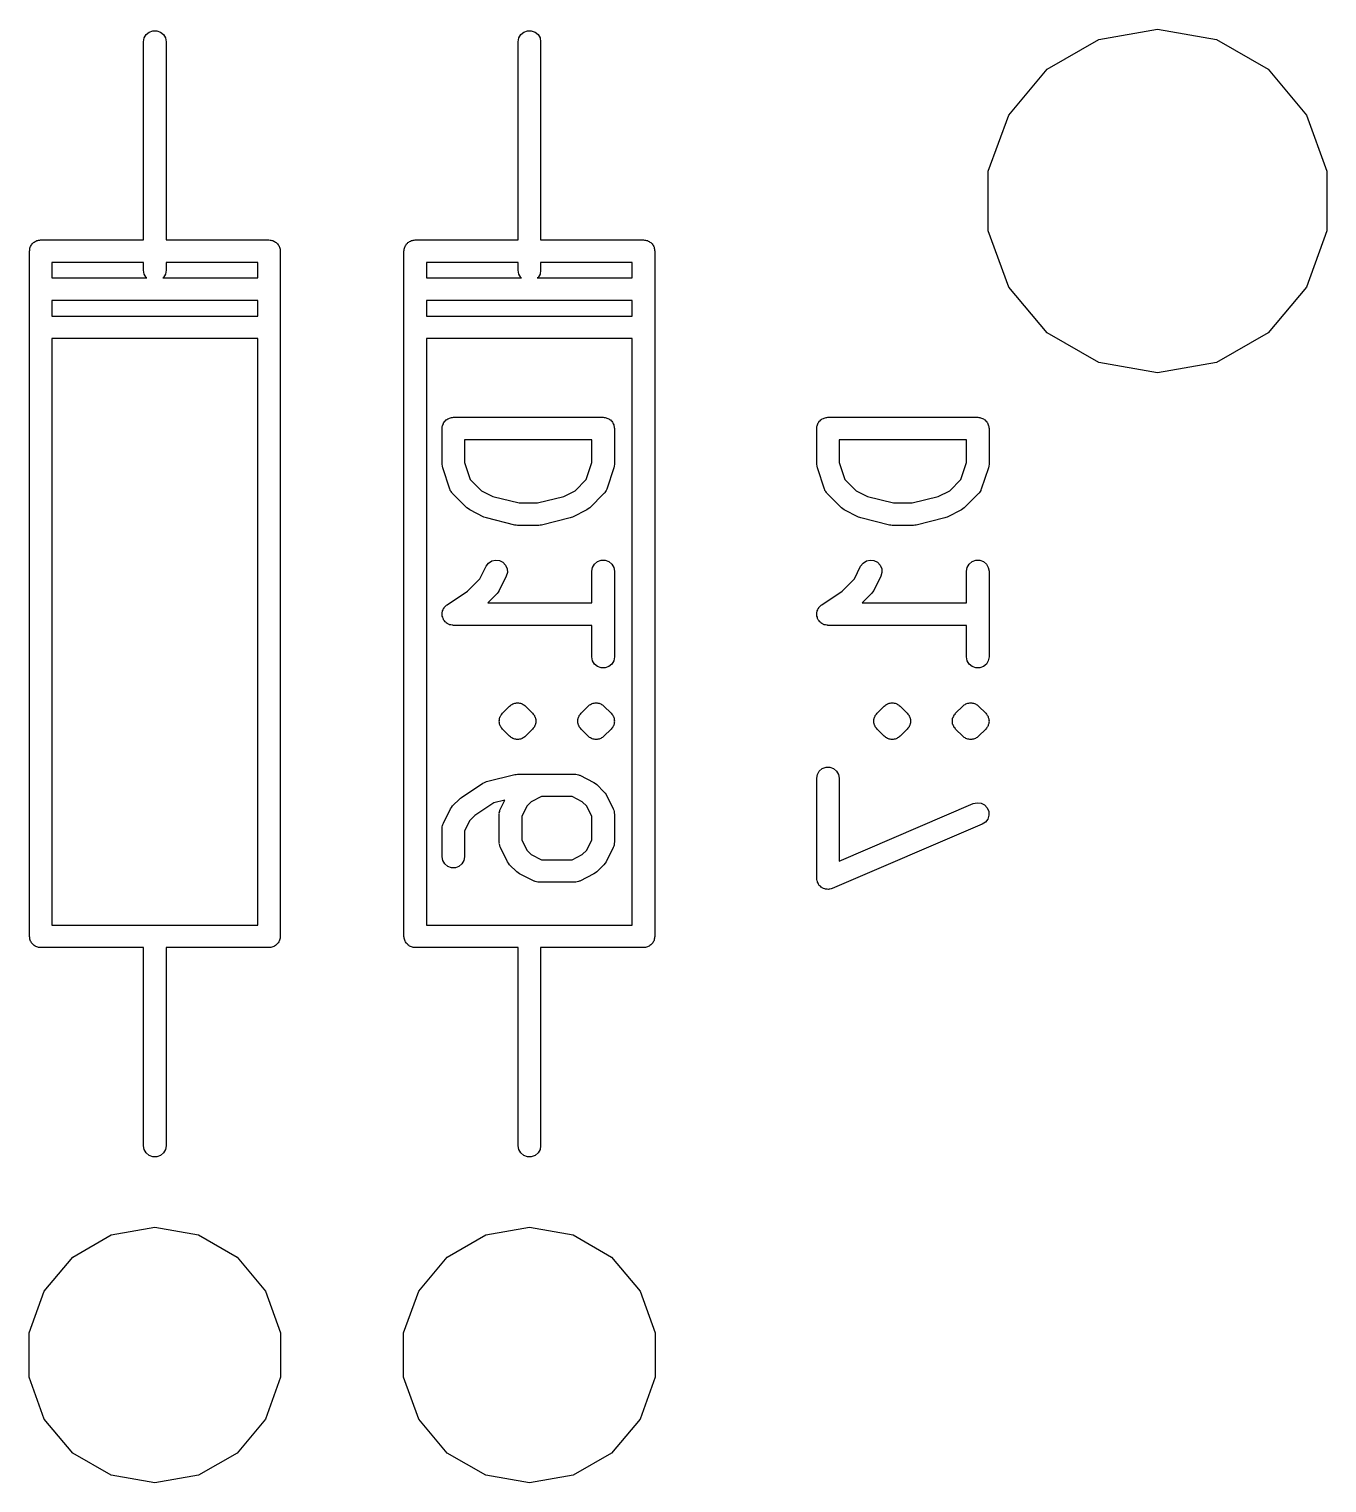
# Model space of a CAD drawing. Extents: x 17 to 273, y -105 to -8.
# Drawn here: x 143.66 to 152.32, y -85.01 to -75.31 of the extents above; entities that cross this region are included whole.
import ezdxf

# ---------------------------------------------------------------- set-up
doc = ezdxf.new("R2010")
doc.units = 0
doc.header["$MEASUREMENT"] = 0
doc.layers.add('BLACK', color=7, linetype='CONTINUOUS')

msp = doc.modelspace()

# ---------------------------------------------------------------- linework, layer by layer
at = {"layer": 'Black'}
for p, q in [((144.422, -75.3975), (144.427, -75.3719)), ((144.427, -75.3719), (144.44, -75.3493)), ((144.44, -75.3493), (144.46, -75.3326)), ((144.46, -75.3326), (144.484, -75.3237)), ((144.484, -75.3237), (144.51, -75.3237)), ((144.51, -75.3237), (144.535, -75.3326)), ((144.535, -75.3326), (144.555, -75.3493)), ((144.555, -75.3493), (144.568, -75.3719)), ((144.568, -75.3719), (144.572, -75.3975)), ((146.922, -75.3975), (146.927, -75.3719)), ((146.927, -75.3719), (146.94, -75.3493)), ((146.94, -75.3493), (146.96, -75.3326)), ((146.96, -75.3326), (146.984, -75.3237)), ((146.984, -75.3237), (147.01, -75.3237)), ((147.01, -75.3237), (147.035, -75.3326)), ((147.035, -75.3326), (147.055, -75.3493)), ((147.055, -75.3493), (147.068, -75.3719)), ((147.068, -75.3719), (147.072, -75.3975)), ((150.798, -75.3818), (151.19, -75.3126)), ((151.19, -75.3126), (151.582, -75.3818)), ((144.422, -76.7195), (144.422, -75.3975)), ((144.572, -75.3975), (144.572, -76.7195)), ((146.922, -76.7195), (146.922, -75.3975)), ((147.072, -75.3975), (147.072, -76.7195)), ((150.452, -75.5811), (150.798, -75.3818)), ((151.582, -75.3818), (151.928, -75.5811)), ((150.196, -75.8863), (150.452, -75.5811)), ((151.928, -75.5811), (152.184, -75.8863)), ((150.06, -76.2608), (150.196, -75.8863)), ((152.184, -75.8863), (152.32, -76.2608)), ((150.06, -76.6592), (150.06, -76.2608)), ((152.32, -76.2608), (152.32, -76.6592)), ((143.693, -76.7338), (143.698, -76.7296)), ((143.698, -76.7296), (143.704, -76.7273)), ((143.704, -76.7273), (143.71, -76.724)), ((143.71, -76.724), (143.716, -76.7229)), ((143.716, -76.7229), (143.722, -76.7207)), ((143.722, -76.7207), (143.729, -76.7207)), ((143.729, -76.7207), (143.735, -76.7195)), ((143.735, -76.7195), (144.422, -76.7195)), ((144.572, -76.7195), (145.259, -76.7195)), ((145.259, -76.7195), (145.266, -76.7207)), ((145.266, -76.7207), (145.272, -76.7207)), ((145.272, -76.7207), (145.279, -76.7229)), ((145.279, -76.7229), (145.285, -76.724)), ((145.285, -76.724), (145.291, -76.7273)), ((145.291, -76.7273), (145.297, -76.7296)), ((145.297, -76.7296), (145.302, -76.7338)), ((146.193, -76.7338), (146.198, -76.7296)), ((146.198, -76.7296), (146.204, -76.7273)), ((146.204, -76.7273), (146.21, -76.724)), ((146.21, -76.724), (146.216, -76.7229)), ((146.216, -76.7229), (146.222, -76.7207)), ((146.222, -76.7207), (146.229, -76.7207)), ((146.229, -76.7207), (146.235, -76.7195)), ((146.235, -76.7195), (146.922, -76.7195)), ((147.072, -76.7195), (147.759, -76.7195)), ((147.759, -76.7195), (147.766, -76.7207)), ((147.766, -76.7207), (147.772, -76.7207)), ((147.772, -76.7207), (147.779, -76.7229)), ((147.779, -76.7229), (147.785, -76.724)), ((147.785, -76.724), (147.791, -76.7273)), ((147.791, -76.7273), (147.797, -76.7296)), ((147.797, -76.7296), (147.802, -76.7338)), ((150.196, -77.0337), (150.06, -76.6592)), ((152.32, -76.6592), (152.184, -77.0337)), ((143.66, -76.7945), (143.662, -76.7881)), ((143.66, -81.3665), (143.66, -76.7945)), ((143.662, -76.7815), (143.664, -76.7753)), ((143.662, -76.7881), (143.662, -76.7815)), ((143.664, -76.7753), (143.665, -76.7689)), ((143.665, -76.7689), (143.668, -76.7632)), ((143.668, -76.7632), (143.671, -76.757)), ((143.671, -76.757), (143.675, -76.752)), ((143.675, -76.752), (143.678, -76.7463)), ((143.678, -76.7463), (143.683, -76.7421)), ((143.683, -76.7421), (143.687, -76.7371)), ((143.687, -76.7371), (143.693, -76.7338)), ((145.302, -76.7338), (145.308, -76.7371)), ((145.308, -76.7371), (145.312, -76.7421)), ((145.312, -76.7421), (145.317, -76.7463)), ((145.317, -76.7463), (145.32, -76.752)), ((145.32, -76.752), (145.324, -76.757)), ((145.324, -76.757), (145.327, -76.7632)), ((145.327, -76.7632), (145.33, -76.7689)), ((145.33, -76.7689), (145.331, -76.7753)), ((145.331, -76.7753), (145.333, -76.7815)), ((145.333, -76.7815), (145.333, -76.7881)), ((145.333, -76.7881), (145.334, -76.7945)), ((145.334, -76.7945), (145.334, -81.3665)), ((146.16, -76.7945), (146.162, -76.7881)), ((146.16, -81.3665), (146.16, -76.7945)), ((146.162, -76.7815), (146.164, -76.7753)), ((146.162, -76.7881), (146.162, -76.7815)), ((146.164, -76.7753), (146.165, -76.7689)), ((146.165, -76.7689), (146.168, -76.7632)), ((146.168, -76.7632), (146.171, -76.757)), ((146.171, -76.757), (146.175, -76.752)), ((146.175, -76.752), (146.178, -76.7463)), ((146.178, -76.7463), (146.183, -76.7421)), ((146.183, -76.7421), (146.187, -76.7371)), ((146.187, -76.7371), (146.193, -76.7338)), ((147.802, -76.7338), (147.808, -76.7371)), ((147.808, -76.7371), (147.812, -76.7421)), ((147.812, -76.7421), (147.817, -76.7463)), ((147.817, -76.7463), (147.82, -76.752)), ((147.82, -76.752), (147.824, -76.757)), ((147.824, -76.757), (147.827, -76.7632)), ((147.827, -76.7632), (147.83, -76.7689)), ((147.83, -76.7689), (147.831, -76.7753)), ((147.831, -76.7753), (147.833, -76.7815)), ((147.833, -76.7815), (147.833, -76.7881)), ((147.833, -76.7881), (147.834, -76.7945)), ((147.834, -76.7945), (147.834, -81.3665)), ((143.81, -76.8695), (143.81, -76.9735)), ((144.422, -76.8695), (143.81, -76.8695)), ((144.422, -76.9215), (144.422, -76.8695)), ((144.427, -76.9472), (144.422, -76.9215)), ((144.572, -76.9215), (144.568, -76.9472)), ((144.572, -76.8695), (144.572, -76.9215)), ((145.184, -76.8695), (144.572, -76.8695)), ((145.184, -76.9735), (145.184, -76.8695)), ((146.31, -76.8695), (146.31, -76.9735)), ((146.922, -76.8695), (146.31, -76.8695)), ((146.922, -76.9215), (146.922, -76.8695)), ((146.927, -76.9472), (146.922, -76.9215)), ((147.072, -76.9215), (147.068, -76.9472)), ((147.072, -76.8695), (147.072, -76.9215)), ((147.684, -76.8695), (147.072, -76.8695)), ((147.684, -76.9735), (147.684, -76.8695)), ((143.81, -76.9735), (144.445, -76.9735)), ((144.44, -76.9697), (144.427, -76.9472)), ((144.445, -76.9735), (144.44, -76.9697)), ((144.555, -76.9697), (144.55, -76.9735)), ((144.55, -76.9735), (145.184, -76.9735)), ((144.568, -76.9472), (144.555, -76.9697)), ((146.31, -76.9735), (146.945, -76.9735)), ((146.94, -76.9697), (146.927, -76.9472)), ((146.945, -76.9735), (146.94, -76.9697)), ((147.055, -76.9697), (147.05, -76.9735)), ((147.05, -76.9735), (147.684, -76.9735)), ((147.068, -76.9472), (147.055, -76.9697)), ((150.452, -77.3389), (150.196, -77.0337)), ((152.184, -77.0337), (151.928, -77.3389)), ((143.81, -77.1235), (143.81, -77.2275)), ((145.184, -77.1235), (143.81, -77.1235)), ((145.184, -77.2275), (145.184, -77.1235)), ((146.31, -77.1235), (146.31, -77.2275)), ((147.684, -77.1235), (146.31, -77.1235)), ((147.684, -77.2275), (147.684, -77.1235)), ((143.81, -77.2275), (145.184, -77.2275)), ((146.31, -77.2275), (147.684, -77.2275)), ((143.81, -77.3775), (143.81, -81.2915)), ((145.184, -77.3775), (143.81, -77.3775)), ((145.184, -81.2915), (145.184, -77.3775)), ((146.31, -77.3775), (146.31, -81.2915)), ((147.684, -77.3775), (146.31, -77.3775)), ((147.684, -81.2915), (147.684, -77.3775)), ((150.798, -77.5382), (150.452, -77.3389)), ((151.928, -77.3389), (151.582, -77.5382)), ((151.19, -77.6074), (150.798, -77.5382)), ((151.582, -77.5382), (151.19, -77.6074)), ((146.415, -77.9781), (146.416, -77.9717)), ((146.415, -78.2162), (146.415, -77.9781)), ((146.416, -77.9651), (146.418, -77.9589)), ((146.416, -77.9717), (146.416, -77.9651)), ((146.418, -77.9589), (146.419, -77.9525)), ((146.419, -77.9525), (146.423, -77.9468)), ((146.423, -77.9468), (146.425, -77.9406)), ((146.425, -77.9406), (146.429, -77.9356)), ((146.429, -77.9356), (146.432, -77.9299)), ((146.432, -77.9299), (146.437, -77.9257)), ((146.437, -77.9257), (146.442, -77.9207)), ((146.442, -77.9207), (146.447, -77.9174)), ((146.447, -77.9174), (146.452, -77.9132)), ((146.452, -77.9132), (146.459, -77.9109)), ((146.459, -77.9109), (146.464, -77.9077)), ((146.464, -77.9077), (146.471, -77.9065)), ((146.471, -77.9065), (146.477, -77.9043)), ((146.477, -77.9043), (146.483, -77.9043)), ((146.483, -77.9043), (146.49, -77.9031)), ((146.49, -77.9031), (147.49, -77.9031)), ((147.49, -77.9031), (147.496, -77.9043)), ((147.496, -77.9043), (147.503, -77.9043)), ((147.503, -77.9043), (147.509, -77.9065)), ((147.509, -77.9065), (147.515, -77.9077)), ((147.515, -77.9077), (147.521, -77.9109)), ((147.521, -77.9109), (147.527, -77.9132)), ((147.527, -77.9132), (147.532, -77.9174)), ((147.532, -77.9174), (147.538, -77.9207)), ((147.538, -77.9207), (147.542, -77.9257)), ((147.542, -77.9257), (147.547, -77.9299)), ((147.547, -77.9299), (147.551, -77.9356)), ((147.551, -77.9356), (147.555, -77.9406)), ((147.555, -77.9406), (147.557, -77.9468)), ((147.557, -77.9468), (147.56, -77.9525)), ((147.56, -77.9525), (147.561, -77.9589)), ((147.561, -77.9589), (147.564, -77.9651)), ((147.564, -77.9651), (147.564, -77.9717)), ((147.564, -77.9717), (147.565, -77.9781)), ((147.565, -77.9781), (147.565, -78.2162)), ((148.915, -77.9781), (148.916, -77.9717)), ((148.915, -78.2162), (148.915, -77.9781)), ((148.916, -77.9651), (148.918, -77.9589)), ((148.916, -77.9717), (148.916, -77.9651)), ((148.918, -77.9589), (148.919, -77.9525)), ((148.919, -77.9525), (148.923, -77.9468)), ((148.923, -77.9468), (148.925, -77.9406)), ((148.925, -77.9406), (148.929, -77.9356)), ((148.929, -77.9356), (148.932, -77.9299)), ((148.932, -77.9299), (148.937, -77.9257)), ((148.937, -77.9257), (148.942, -77.9207)), ((148.942, -77.9207), (148.947, -77.9174)), ((148.947, -77.9174), (148.952, -77.9132)), ((148.952, -77.9132), (148.959, -77.9109)), ((148.959, -77.9109), (148.964, -77.9077)), ((148.964, -77.9077), (148.971, -77.9065)), ((148.971, -77.9065), (148.977, -77.9043)), ((148.977, -77.9043), (148.983, -77.9043)), ((148.983, -77.9043), (148.99, -77.9031)), ((148.99, -77.9031), (149.99, -77.9031)), ((149.99, -77.9031), (149.996, -77.9043)), ((149.996, -77.9043), (150.003, -77.9043)), ((150.003, -77.9043), (150.009, -77.9065)), ((150.009, -77.9065), (150.015, -77.9077)), ((150.015, -77.9077), (150.021, -77.9109)), ((150.021, -77.9109), (150.027, -77.9132)), ((150.027, -77.9132), (150.032, -77.9174)), ((150.032, -77.9174), (150.038, -77.9207)), ((150.038, -77.9207), (150.042, -77.9257)), ((150.042, -77.9257), (150.047, -77.9299)), ((150.047, -77.9299), (150.051, -77.9356)), ((150.051, -77.9356), (150.055, -77.9406)), ((150.055, -77.9406), (150.057, -77.9468)), ((150.057, -77.9468), (150.06, -77.9525)), ((150.06, -77.9525), (150.061, -77.9589)), ((150.061, -77.9589), (150.064, -77.9651)), ((150.064, -77.9651), (150.064, -77.9717)), ((150.064, -77.9717), (150.065, -77.9781)), ((150.065, -77.9781), (150.065, -78.2162)), ((146.565, -78.0531), (146.565, -78.2041)), ((147.415, -78.0531), (146.565, -78.0531)), ((147.415, -78.2041), (147.415, -78.0531)), ((149.065, -78.0531), (149.065, -78.2041)), ((149.915, -78.0531), (149.065, -78.0531)), ((149.915, -78.2041), (149.915, -78.0531)), ((146.417, -78.2281), (146.415, -78.2162)), ((146.419, -78.24), (146.417, -78.2281)), ((146.466, -78.3828), (146.419, -78.24)), ((146.565, -78.2041), (146.603, -78.3186)), ((147.377, -78.3186), (147.415, -78.2041)), ((147.561, -78.24), (147.513, -78.3828)), ((147.563, -78.2281), (147.561, -78.24)), ((147.565, -78.2162), (147.563, -78.2281)), ((148.917, -78.2281), (148.915, -78.2162)), ((148.919, -78.24), (148.917, -78.2281)), ((148.966, -78.3828), (148.919, -78.24)), ((149.065, -78.2041), (149.103, -78.3186)), ((149.877, -78.3186), (149.915, -78.2041)), ((150.061, -78.24), (150.013, -78.3828)), ((150.063, -78.2281), (150.061, -78.24)), ((150.065, -78.2162), (150.063, -78.2281)), ((146.603, -78.3186), (146.677, -78.3927)), ((147.303, -78.3927), (147.377, -78.3186)), ((149.103, -78.3186), (149.177, -78.3927)), ((149.803, -78.3927), (149.877, -78.3186)), ((146.468, -78.3866), (146.466, -78.3828)), ((146.469, -78.3908), (146.468, -78.3866)), ((146.475, -78.398), (146.469, -78.3908)), ((146.479, -78.4057), (146.475, -78.398)), ((146.482, -78.4086), (146.479, -78.4057)), ((146.484, -78.4121), (146.482, -78.4086)), ((146.58, -78.5074), (146.484, -78.4121)), ((146.677, -78.3927), (146.754, -78.4312)), ((146.754, -78.4312), (146.928, -78.4746)), ((146.928, -78.4746), (147.052, -78.4746)), ((147.052, -78.4746), (147.226, -78.4312)), ((147.226, -78.4312), (147.303, -78.3927)), ((147.495, -78.4121), (147.4, -78.5074)), ((147.498, -78.4086), (147.495, -78.4121)), ((147.501, -78.4057), (147.498, -78.4086)), ((147.505, -78.398), (147.501, -78.4057)), ((147.51, -78.3908), (147.505, -78.398)), ((147.511, -78.3866), (147.51, -78.3908)), ((147.513, -78.3828), (147.511, -78.3866)), ((148.968, -78.3866), (148.966, -78.3828)), ((148.969, -78.3908), (148.968, -78.3866)), ((148.975, -78.398), (148.969, -78.3908)), ((148.979, -78.4057), (148.975, -78.398)), ((148.982, -78.4086), (148.979, -78.4057)), ((148.984, -78.4121), (148.982, -78.4086)), ((149.08, -78.5074), (148.984, -78.4121)), ((149.177, -78.3927), (149.254, -78.4312)), ((149.254, -78.4312), (149.428, -78.4746)), ((149.428, -78.4746), (149.552, -78.4746)), ((149.552, -78.4746), (149.726, -78.4312)), ((149.726, -78.4312), (149.803, -78.3927)), ((149.995, -78.4121), (149.9, -78.5074)), ((149.998, -78.4086), (149.995, -78.4121)), ((150.001, -78.4057), (149.998, -78.4086)), ((150.005, -78.398), (150.001, -78.4057)), ((150.01, -78.3908), (150.005, -78.398)), ((150.011, -78.3866), (150.01, -78.3908)), ((150.013, -78.3828), (150.011, -78.3866)), ((146.59, -78.5143), (146.58, -78.5074)), ((146.599, -78.5214), (146.59, -78.5143)), ((146.694, -78.569), (146.599, -78.5214)), ((146.702, -78.5714), (146.694, -78.569)), ((146.71, -78.5747), (146.702, -78.5714)), ((146.9, -78.6223), (146.71, -78.5747)), ((147.27, -78.5747), (147.079, -78.6223)), ((147.277, -78.5714), (147.27, -78.5747)), ((147.285, -78.569), (147.277, -78.5714)), ((147.381, -78.5214), (147.285, -78.569)), ((147.39, -78.5142), (147.381, -78.5214)), ((147.4, -78.5074), (147.39, -78.5142)), ((149.09, -78.5143), (149.08, -78.5074)), ((149.099, -78.5214), (149.09, -78.5143)), ((149.194, -78.569), (149.099, -78.5214)), ((149.202, -78.5714), (149.194, -78.569)), ((149.21, -78.5747), (149.202, -78.5714)), ((149.4, -78.6223), (149.21, -78.5747)), ((149.77, -78.5747), (149.579, -78.6223)), ((149.777, -78.5714), (149.77, -78.5747)), ((149.785, -78.569), (149.777, -78.5714)), ((149.881, -78.5214), (149.785, -78.569)), ((149.89, -78.5142), (149.881, -78.5214)), ((149.9, -78.5074), (149.89, -78.5142)), ((146.909, -78.623), (146.9, -78.6223)), ((146.918, -78.6246), (146.909, -78.623)), ((147.061, -78.6246), (146.918, -78.6246)), ((147.07, -78.623), (147.061, -78.6246)), ((147.079, -78.6223), (147.07, -78.623)), ((149.409, -78.623), (149.4, -78.6223)), ((149.418, -78.6246), (149.409, -78.623)), ((149.561, -78.6246), (149.418, -78.6246)), ((149.57, -78.623), (149.561, -78.6246)), ((149.579, -78.6223), (149.57, -78.623)), ((146.724, -78.8761), (146.746, -78.8617)), ((146.746, -78.8617), (146.771, -78.8557)), ((146.771, -78.8557), (146.797, -78.8586)), ((146.797, -78.8586), (146.82, -78.8703)), ((147.432, -78.8823), (147.452, -78.8656)), ((147.452, -78.8656), (147.477, -78.8567)), ((147.477, -78.8567), (147.503, -78.8567)), ((147.503, -78.8567), (147.527, -78.8656)), ((147.527, -78.8656), (147.547, -78.8823)), ((149.224, -78.8761), (149.246, -78.8617)), ((149.246, -78.8617), (149.271, -78.8557)), ((149.271, -78.8557), (149.297, -78.8586)), ((149.297, -78.8586), (149.32, -78.8703)), ((149.932, -78.8823), (149.952, -78.8656)), ((149.952, -78.8656), (149.977, -78.8567)), ((149.977, -78.8567), (150.003, -78.8567)), ((150.003, -78.8567), (150.027, -78.8656)), ((150.027, -78.8656), (150.047, -78.8823)), ((146.666, -78.9813), (146.708, -78.897)), ((146.708, -78.897), (146.724, -78.8761)), ((146.843, -78.9641), (146.795, -79.0593)), ((146.82, -78.8703), (146.838, -78.8892)), ((146.838, -78.8892), (146.849, -78.9131)), ((146.85, -78.9391), (146.843, -78.9641)), ((146.849, -78.9131), (146.85, -78.9391)), ((147.415, -78.9305), (147.419, -78.9049)), ((147.415, -79.1412), (147.415, -78.9305)), ((147.419, -78.9049), (147.432, -78.8823)), ((147.547, -78.8823), (147.56, -78.9049)), ((147.56, -78.9049), (147.565, -78.9305)), ((147.565, -78.9305), (147.565, -79.5019)), ((149.166, -78.9813), (149.208, -78.897)), ((149.208, -78.897), (149.224, -78.8761)), ((149.343, -78.9641), (149.295, -79.0593)), ((149.32, -78.8703), (149.338, -78.8892)), ((149.338, -78.8892), (149.349, -78.9131)), ((149.35, -78.9391), (149.343, -78.9641)), ((149.349, -78.9131), (149.35, -78.9391)), ((149.915, -78.9305), (149.919, -78.9049)), ((149.915, -79.1412), (149.915, -78.9305)), ((149.919, -78.9049), (149.932, -78.8823)), ((150.047, -78.8823), (150.06, -78.9049)), ((150.06, -78.9049), (150.065, -78.9305)), ((150.065, -78.9305), (150.065, -79.5019)), ((146.585, -79.0627), (146.666, -78.9813)), ((146.795, -79.0593), (146.788, -79.0689)), ((149.085, -79.0627), (149.166, -78.9813)), ((149.295, -79.0593), (149.288, -79.0689)), ((146.442, -79.1588), (146.445, -79.1567)), ((146.445, -79.1567), (146.448, -79.1538)), ((146.448, -79.1538), (146.585, -79.0627)), ((146.781, -79.0788), (146.719, -79.1412)), ((146.719, -79.1412), (147.415, -79.1412)), ((146.788, -79.0689), (146.781, -79.0788)), ((148.942, -79.1588), (148.945, -79.1567)), ((148.945, -79.1567), (148.948, -79.1538)), ((148.948, -79.1538), (149.085, -79.0627)), ((149.281, -79.0788), (149.219, -79.1412)), ((149.219, -79.1412), (149.915, -79.1412)), ((149.288, -79.0689), (149.281, -79.0788)), ((146.415, -79.2211), (146.416, -79.2122)), ((146.416, -79.2251), (146.415, -79.2211)), ((146.416, -79.2032), (146.417, -79.1993)), ((146.416, -79.2122), (146.416, -79.2032)), ((146.416, -79.2293), (146.416, -79.2251)), ((146.419, -79.2377), (146.416, -79.2293)), ((146.417, -79.1993), (146.418, -79.1952)), ((146.418, -79.1952), (146.422, -79.1871)), ((146.421, -79.2464), (146.419, -79.2377)), ((146.423, -79.2498), (146.421, -79.2464)), ((146.422, -79.1871), (146.425, -79.1787)), ((146.425, -79.2537), (146.423, -79.2498)), ((146.425, -79.1787), (146.428, -79.1755)), ((146.431, -79.2606), (146.425, -79.2537)), ((146.428, -79.1755), (146.429, -79.1718)), ((146.429, -79.1718), (146.436, -79.1656)), ((146.436, -79.1656), (146.442, -79.1588)), ((148.915, -79.2211), (148.916, -79.2122)), ((148.916, -79.2251), (148.915, -79.2211)), ((148.916, -79.2032), (148.917, -79.1993)), ((148.916, -79.2122), (148.916, -79.2032)), ((148.916, -79.2293), (148.916, -79.2251)), ((148.919, -79.2377), (148.916, -79.2293)), ((148.917, -79.1993), (148.918, -79.1952)), ((148.918, -79.1952), (148.922, -79.1871)), ((148.921, -79.2464), (148.919, -79.2377)), ((148.923, -79.2498), (148.921, -79.2464)), ((148.922, -79.1871), (148.925, -79.1787)), ((148.925, -79.2537), (148.923, -79.2498)), ((148.925, -79.1787), (148.928, -79.1755)), ((148.931, -79.2606), (148.925, -79.2537)), ((148.928, -79.1755), (148.929, -79.1718)), ((148.929, -79.1718), (148.936, -79.1656)), ((148.936, -79.1656), (148.942, -79.1588)), ((146.436, -79.268), (146.431, -79.2606)), ((146.439, -79.2705), (146.436, -79.268)), ((146.442, -79.2737), (146.439, -79.2705)), ((146.449, -79.2782), (146.442, -79.2737)), ((146.457, -79.2835), (146.449, -79.2782)), ((146.461, -79.2846), (146.457, -79.2835)), ((146.464, -79.2867), (146.461, -79.2846)), ((146.473, -79.2883), (146.464, -79.2867)), ((146.482, -79.2908), (146.473, -79.2883)), ((146.486, -79.2905), (146.482, -79.2908)), ((146.49, -79.2912), (146.486, -79.2905)), ((147.415, -79.2912), (146.49, -79.2912)), ((147.415, -79.5019), (147.415, -79.2912)), ((148.936, -79.268), (148.931, -79.2606)), ((148.939, -79.2705), (148.936, -79.268)), ((148.942, -79.2737), (148.939, -79.2705)), ((148.949, -79.2782), (148.942, -79.2737)), ((148.957, -79.2835), (148.949, -79.2782)), ((148.961, -79.2846), (148.957, -79.2835)), ((148.964, -79.2867), (148.961, -79.2846)), ((148.973, -79.2883), (148.964, -79.2867)), ((148.982, -79.2908), (148.973, -79.2883)), ((148.986, -79.2905), (148.982, -79.2908)), ((148.99, -79.2912), (148.986, -79.2905)), ((149.915, -79.2912), (148.99, -79.2912)), ((149.915, -79.5019), (149.915, -79.2912)), ((147.419, -79.5276), (147.415, -79.5019)), ((147.432, -79.5502), (147.419, -79.5276)), ((147.56, -79.5276), (147.547, -79.5502)), ((147.565, -79.5019), (147.56, -79.5276)), ((149.919, -79.5276), (149.915, -79.5019)), ((149.932, -79.5502), (149.919, -79.5276)), ((150.06, -79.5276), (150.047, -79.5502)), ((150.065, -79.5019), (150.06, -79.5276)), ((147.452, -79.5669), (147.432, -79.5502)), ((147.477, -79.5758), (147.452, -79.5669)), ((147.503, -79.5758), (147.477, -79.5758)), ((147.527, -79.5669), (147.503, -79.5758)), ((147.547, -79.5502), (147.527, -79.5669)), ((149.952, -79.5669), (149.932, -79.5502)), ((149.977, -79.5758), (149.952, -79.5669)), ((150.003, -79.5758), (149.977, -79.5758)), ((150.027, -79.5669), (150.003, -79.5758)), ((150.047, -79.5502), (150.027, -79.5669)), ((146.818, -79.8775), (146.865, -79.8299)), ((146.865, -79.8299), (146.871, -79.8261)), ((146.871, -79.8261), (146.875, -79.8215)), ((146.875, -79.8215), (146.881, -79.8187)), ((146.881, -79.8187), (146.887, -79.8149)), ((146.887, -79.8149), (146.893, -79.8132)), ((146.893, -79.8132), (146.899, -79.8105)), ((146.899, -79.8105), (146.906, -79.8099)), ((146.906, -79.8099), (146.912, -79.8082)), ((146.912, -79.8082), (146.918, -79.8088)), ((146.918, -79.8088), (146.925, -79.8082)), ((146.925, -79.8082), (146.931, -79.8099)), ((146.931, -79.8099), (146.938, -79.8105)), ((146.938, -79.8105), (146.944, -79.8132)), ((146.944, -79.8132), (146.95, -79.8149)), ((146.95, -79.8149), (146.955, -79.8187)), ((146.955, -79.8187), (146.961, -79.8215)), ((146.961, -79.8215), (146.966, -79.8261)), ((146.966, -79.8261), (146.971, -79.8299)), ((146.971, -79.8299), (147.019, -79.8775)), ((147.342, -79.8775), (147.389, -79.8299)), ((147.389, -79.8299), (147.395, -79.8261)), ((147.395, -79.8261), (147.399, -79.8215)), ((147.399, -79.8215), (147.405, -79.8187)), ((147.405, -79.8187), (147.411, -79.8149)), ((147.411, -79.8149), (147.417, -79.8132)), ((147.417, -79.8132), (147.423, -79.8105)), ((147.423, -79.8105), (147.429, -79.8099)), ((147.429, -79.8099), (147.436, -79.8082)), ((147.436, -79.8082), (147.442, -79.8088)), ((147.442, -79.8088), (147.449, -79.8082)), ((147.449, -79.8082), (147.455, -79.8099)), ((147.455, -79.8099), (147.462, -79.8105)), ((147.462, -79.8105), (147.468, -79.8132)), ((147.468, -79.8132), (147.474, -79.8149)), ((147.474, -79.8149), (147.479, -79.8187)), ((147.479, -79.8187), (147.485, -79.8215)), ((147.485, -79.8215), (147.49, -79.8261)), ((147.49, -79.8261), (147.495, -79.8299)), ((147.495, -79.8299), (147.543, -79.8775)), ((149.318, -79.8775), (149.365, -79.8299)), ((149.365, -79.8299), (149.371, -79.8261)), ((149.371, -79.8261), (149.375, -79.8215)), ((149.375, -79.8215), (149.381, -79.8187)), ((149.381, -79.8187), (149.387, -79.8149)), ((149.387, -79.8149), (149.393, -79.8132)), ((149.393, -79.8132), (149.399, -79.8105)), ((149.399, -79.8105), (149.406, -79.8099)), ((149.406, -79.8099), (149.412, -79.8082)), ((149.412, -79.8082), (149.418, -79.8088)), ((149.418, -79.8088), (149.425, -79.8082)), ((149.425, -79.8082), (149.431, -79.8099)), ((149.431, -79.8099), (149.438, -79.8105)), ((149.438, -79.8105), (149.444, -79.8132)), ((149.444, -79.8132), (149.45, -79.8149)), ((149.45, -79.8149), (149.455, -79.8187)), ((149.455, -79.8187), (149.461, -79.8215)), ((149.461, -79.8215), (149.466, -79.8261)), ((149.466, -79.8261), (149.471, -79.8299)), ((149.471, -79.8299), (149.519, -79.8775)), ((149.842, -79.8775), (149.889, -79.8299)), ((149.889, -79.8299), (149.895, -79.8261)), ((149.895, -79.8261), (149.899, -79.8215)), ((149.899, -79.8215), (149.905, -79.8187)), ((149.905, -79.8187), (149.911, -79.8149)), ((149.911, -79.8149), (149.917, -79.8132)), ((149.917, -79.8132), (149.923, -79.8105)), ((149.923, -79.8105), (149.929, -79.8099)), ((149.929, -79.8099), (149.936, -79.8082)), ((149.936, -79.8082), (149.942, -79.8088)), ((149.942, -79.8088), (149.949, -79.8082)), ((149.949, -79.8082), (149.955, -79.8099)), ((149.955, -79.8099), (149.962, -79.8105)), ((149.962, -79.8105), (149.968, -79.8132)), ((149.968, -79.8132), (149.974, -79.8149)), ((149.974, -79.8149), (149.979, -79.8187)), ((149.979, -79.8187), (149.985, -79.8215)), ((149.985, -79.8215), (149.99, -79.8261)), ((149.99, -79.8261), (149.995, -79.8299)), ((149.995, -79.8299), (150.043, -79.8775)), ((146.796, -79.924), (146.797, -79.9208)), ((146.797, -79.9305), (146.796, -79.924)), ((146.796, -79.9371), (146.797, -79.9305)), ((146.797, -79.9175), (146.798, -79.9144)), ((146.797, -79.9208), (146.797, -79.9175)), ((146.798, -79.9111), (146.801, -79.9052)), ((146.798, -79.9144), (146.798, -79.9111)), ((146.801, -79.9052), (146.803, -79.8988)), ((146.803, -79.8988), (146.805, -79.8961)), ((146.805, -79.8961), (146.806, -79.893)), ((146.806, -79.893), (146.808, -79.8905)), ((146.808, -79.8905), (146.809, -79.8875)), ((146.809, -79.8875), (146.814, -79.8829)), ((146.814, -79.8829), (146.818, -79.8775)), ((147.019, -79.8775), (147.023, -79.8829)), ((147.023, -79.8829), (147.027, -79.8875)), ((147.027, -79.8875), (147.029, -79.8905)), ((147.029, -79.8905), (147.031, -79.893)), ((147.031, -79.893), (147.032, -79.8961)), ((147.032, -79.8961), (147.034, -79.8988)), ((147.034, -79.8988), (147.036, -79.9052)), ((147.036, -79.9052), (147.038, -79.9111)), ((147.038, -79.9111), (147.039, -79.9144)), ((147.039, -79.9144), (147.04, -79.9175)), ((147.04, -79.9175), (147.04, -79.9208)), ((147.04, -79.9208), (147.041, -79.924)), ((147.041, -79.924), (147.04, -79.9305)), ((147.04, -79.9305), (147.041, -79.9371)), ((147.32, -79.924), (147.321, -79.9208)), ((147.32, -79.9305), (147.32, -79.924)), ((147.32, -79.9371), (147.32, -79.9305)), ((147.321, -79.9175), (147.322, -79.9144)), ((147.321, -79.9208), (147.321, -79.9175)), ((147.322, -79.9111), (147.325, -79.9052)), ((147.322, -79.9144), (147.322, -79.9111)), ((147.325, -79.9052), (147.327, -79.8988)), ((147.327, -79.8988), (147.329, -79.8961)), ((147.329, -79.8961), (147.33, -79.893)), ((147.33, -79.893), (147.332, -79.8905)), ((147.332, -79.8905), (147.333, -79.8875)), ((147.333, -79.8875), (147.338, -79.8829)), ((147.338, -79.8829), (147.342, -79.8775)), ((147.543, -79.8775), (147.547, -79.8829)), ((147.547, -79.8829), (147.551, -79.8875)), ((147.551, -79.8875), (147.553, -79.8905)), ((147.553, -79.8905), (147.555, -79.893)), ((147.555, -79.893), (147.556, -79.8961)), ((147.556, -79.8961), (147.558, -79.8988)), ((147.558, -79.8988), (147.56, -79.9052)), ((147.56, -79.9052), (147.562, -79.9111)), ((147.562, -79.9111), (147.563, -79.9144)), ((147.563, -79.9144), (147.564, -79.9175)), ((147.564, -79.9175), (147.564, -79.9208)), ((147.564, -79.9208), (147.565, -79.924)), ((147.565, -79.924), (147.564, -79.9305)), ((147.564, -79.9305), (147.565, -79.9371)), ((149.296, -79.924), (149.297, -79.9208)), ((149.297, -79.9305), (149.296, -79.924)), ((149.296, -79.9371), (149.297, -79.9305)), ((149.297, -79.9175), (149.298, -79.9144)), ((149.297, -79.9208), (149.297, -79.9175)), ((149.298, -79.9111), (149.301, -79.9052)), ((149.298, -79.9144), (149.298, -79.9111)), ((149.301, -79.9052), (149.303, -79.8988)), ((149.303, -79.8988), (149.305, -79.8961)), ((149.305, -79.8961), (149.306, -79.893)), ((149.306, -79.893), (149.308, -79.8905)), ((149.308, -79.8905), (149.309, -79.8875)), ((149.309, -79.8875), (149.314, -79.8829)), ((149.314, -79.8829), (149.318, -79.8775)), ((149.519, -79.8775), (149.523, -79.8829)), ((149.523, -79.8829), (149.527, -79.8875)), ((149.527, -79.8875), (149.529, -79.8905)), ((149.529, -79.8905), (149.531, -79.893)), ((149.531, -79.893), (149.532, -79.8961)), ((149.532, -79.8961), (149.534, -79.8988)), ((149.534, -79.8988), (149.536, -79.9052)), ((149.536, -79.9052), (149.538, -79.9111)), ((149.538, -79.9111), (149.539, -79.9144)), ((149.539, -79.9144), (149.54, -79.9175)), ((149.54, -79.9175), (149.54, -79.9208)), ((149.54, -79.9208), (149.541, -79.924)), ((149.541, -79.924), (149.54, -79.9305)), ((149.54, -79.9305), (149.541, -79.9371)), ((149.82, -79.924), (149.821, -79.9208)), ((149.82, -79.9305), (149.82, -79.924)), ((149.82, -79.9371), (149.82, -79.9305)), ((149.821, -79.9175), (149.822, -79.9144)), ((149.821, -79.9208), (149.821, -79.9175)), ((149.822, -79.9111), (149.825, -79.9052)), ((149.822, -79.9144), (149.822, -79.9111)), ((149.825, -79.9052), (149.827, -79.8988)), ((149.827, -79.8988), (149.829, -79.8961)), ((149.829, -79.8961), (149.83, -79.893)), ((149.83, -79.893), (149.832, -79.8905)), ((149.832, -79.8905), (149.833, -79.8875)), ((149.833, -79.8875), (149.838, -79.8829)), ((149.838, -79.8829), (149.842, -79.8775)), ((150.043, -79.8775), (150.047, -79.8829)), ((150.047, -79.8829), (150.051, -79.8875)), ((150.051, -79.8875), (150.053, -79.8905)), ((150.053, -79.8905), (150.055, -79.893)), ((150.055, -79.893), (150.056, -79.8961)), ((150.056, -79.8961), (150.058, -79.8988)), ((150.058, -79.8988), (150.06, -79.9052)), ((150.06, -79.9052), (150.062, -79.9111)), ((150.062, -79.9111), (150.063, -79.9144)), ((150.063, -79.9144), (150.064, -79.9175)), ((150.064, -79.9175), (150.064, -79.9208)), ((150.064, -79.9208), (150.065, -79.924)), ((150.065, -79.924), (150.064, -79.9305)), ((150.064, -79.9305), (150.065, -79.9371)), ((146.797, -79.9402), (146.796, -79.9371)), ((146.797, -79.9435), (146.797, -79.9402)), ((146.798, -79.9466), (146.797, -79.9435)), ((146.798, -79.9499), (146.798, -79.9466)), ((146.801, -79.9559), (146.798, -79.9499)), ((146.803, -79.9622), (146.801, -79.9559)), ((146.805, -79.9649), (146.803, -79.9622)), ((146.806, -79.968), (146.805, -79.9649)), ((146.808, -79.9705), (146.806, -79.968)), ((146.809, -79.9735), (146.808, -79.9705)), ((146.814, -79.9782), (146.809, -79.9735)), ((146.818, -79.9836), (146.814, -79.9782)), ((146.865, -80.0312), (146.818, -79.9836)), ((146.871, -80.0349), (146.865, -80.0312)), ((146.971, -80.0312), (146.966, -80.0349)), ((147.019, -79.9836), (146.971, -80.0312)), ((147.023, -79.9782), (147.019, -79.9836)), ((147.027, -79.9735), (147.023, -79.9782)), ((147.029, -79.9705), (147.027, -79.9735)), ((147.031, -79.968), (147.029, -79.9705)), ((147.032, -79.9649), (147.031, -79.968)), ((147.034, -79.9622), (147.032, -79.9649)), ((147.036, -79.9559), (147.034, -79.9622)), ((147.038, -79.9499), (147.036, -79.9559)), ((147.039, -79.9466), (147.038, -79.9499)), ((147.04, -79.9435), (147.039, -79.9466)), ((147.041, -79.9371), (147.04, -79.9402)), ((147.04, -79.9402), (147.04, -79.9435)), ((147.321, -79.9402), (147.32, -79.9371)), ((147.321, -79.9435), (147.321, -79.9402)), ((147.322, -79.9466), (147.321, -79.9435)), ((147.322, -79.9499), (147.322, -79.9466)), ((147.325, -79.9559), (147.322, -79.9499)), ((147.327, -79.9622), (147.325, -79.9559)), ((147.329, -79.9649), (147.327, -79.9622)), ((147.33, -79.968), (147.329, -79.9649)), ((147.332, -79.9705), (147.33, -79.968)), ((147.333, -79.9735), (147.332, -79.9705)), ((147.338, -79.9782), (147.333, -79.9735)), ((147.342, -79.9836), (147.338, -79.9782)), ((147.389, -80.0312), (147.342, -79.9836)), ((147.395, -80.0349), (147.389, -80.0312)), ((147.495, -80.0312), (147.49, -80.0349)), ((147.543, -79.9836), (147.495, -80.0312)), ((147.547, -79.9782), (147.543, -79.9836)), ((147.551, -79.9735), (147.547, -79.9782)), ((147.553, -79.9705), (147.551, -79.9735)), ((147.555, -79.968), (147.553, -79.9705)), ((147.556, -79.9649), (147.555, -79.968)), ((147.558, -79.9622), (147.556, -79.9649)), ((147.56, -79.9559), (147.558, -79.9622)), ((147.562, -79.9499), (147.56, -79.9559)), ((147.563, -79.9466), (147.562, -79.9499)), ((147.564, -79.9435), (147.563, -79.9466)), ((147.565, -79.9371), (147.564, -79.9402)), ((147.564, -79.9402), (147.564, -79.9435)), ((149.297, -79.9402), (149.296, -79.9371)), ((149.297, -79.9435), (149.297, -79.9402)), ((149.298, -79.9466), (149.297, -79.9435)), ((149.298, -79.9499), (149.298, -79.9466)), ((149.301, -79.9559), (149.298, -79.9499)), ((149.303, -79.9622), (149.301, -79.9559)), ((149.305, -79.9649), (149.303, -79.9622)), ((149.306, -79.968), (149.305, -79.9649)), ((149.308, -79.9705), (149.306, -79.968)), ((149.309, -79.9735), (149.308, -79.9705)), ((149.314, -79.9782), (149.309, -79.9735)), ((149.318, -79.9836), (149.314, -79.9782)), ((149.365, -80.0312), (149.318, -79.9836)), ((149.371, -80.0349), (149.365, -80.0312)), ((149.471, -80.0312), (149.466, -80.0349)), ((149.519, -79.9836), (149.471, -80.0312)), ((149.523, -79.9782), (149.519, -79.9836)), ((149.527, -79.9735), (149.523, -79.9782)), ((149.529, -79.9705), (149.527, -79.9735)), ((149.531, -79.968), (149.529, -79.9705)), ((149.532, -79.9649), (149.531, -79.968)), ((149.534, -79.9622), (149.532, -79.9649)), ((149.536, -79.9559), (149.534, -79.9622)), ((149.538, -79.9499), (149.536, -79.9559)), ((149.539, -79.9466), (149.538, -79.9499)), ((149.54, -79.9435), (149.539, -79.9466)), ((149.541, -79.9371), (149.54, -79.9402)), ((149.54, -79.9402), (149.54, -79.9435)), ((149.821, -79.9402), (149.82, -79.9371)), ((149.821, -79.9435), (149.821, -79.9402)), ((149.822, -79.9466), (149.821, -79.9435)), ((149.822, -79.9499), (149.822, -79.9466)), ((149.825, -79.9559), (149.822, -79.9499)), ((149.827, -79.9622), (149.825, -79.9559)), ((149.829, -79.9649), (149.827, -79.9622)), ((149.83, -79.968), (149.829, -79.9649)), ((149.832, -79.9705), (149.83, -79.968)), ((149.833, -79.9735), (149.832, -79.9705)), ((149.838, -79.9782), (149.833, -79.9735)), ((149.842, -79.9836), (149.838, -79.9782)), ((149.889, -80.0312), (149.842, -79.9836)), ((149.895, -80.0349), (149.889, -80.0312)), ((149.995, -80.0312), (149.99, -80.0349)), ((150.043, -79.9836), (149.995, -80.0312)), ((150.047, -79.9782), (150.043, -79.9836)), ((150.051, -79.9735), (150.047, -79.9782)), ((150.053, -79.9705), (150.051, -79.9735)), ((150.055, -79.968), (150.053, -79.9705)), ((150.056, -79.9649), (150.055, -79.968)), ((150.058, -79.9622), (150.056, -79.9649)), ((150.06, -79.9559), (150.058, -79.9622)), ((150.062, -79.9499), (150.06, -79.9559)), ((150.063, -79.9466), (150.062, -79.9499)), ((150.064, -79.9435), (150.063, -79.9466)), ((150.065, -79.9371), (150.064, -79.9402)), ((150.064, -79.9402), (150.064, -79.9435)), ((146.875, -80.0396), (146.871, -80.0349)), ((146.881, -80.0423), (146.875, -80.0396)), ((146.887, -80.0461), (146.881, -80.0423)), ((146.893, -80.0478), (146.887, -80.0461)), ((146.899, -80.0506), (146.893, -80.0478)), ((146.906, -80.0512), (146.899, -80.0506)), ((146.912, -80.0529), (146.906, -80.0512)), ((146.918, -80.0523), (146.912, -80.0529)), ((146.925, -80.0529), (146.918, -80.0523)), ((146.931, -80.0512), (146.925, -80.0529)), ((146.938, -80.0506), (146.931, -80.0512)), ((146.944, -80.0478), (146.938, -80.0506)), ((146.95, -80.0461), (146.944, -80.0478)), ((146.955, -80.0423), (146.95, -80.0461)), ((146.961, -80.0396), (146.955, -80.0423)), ((146.966, -80.0349), (146.961, -80.0396)), ((147.399, -80.0396), (147.395, -80.0349)), ((147.405, -80.0423), (147.399, -80.0396)), ((147.411, -80.0461), (147.405, -80.0423)), ((147.417, -80.0478), (147.411, -80.0461)), ((147.423, -80.0506), (147.417, -80.0478)), ((147.429, -80.0512), (147.423, -80.0506)), ((147.436, -80.0529), (147.429, -80.0512)), ((147.442, -80.0523), (147.436, -80.0529)), ((147.449, -80.0529), (147.442, -80.0523)), ((147.455, -80.0512), (147.449, -80.0529)), ((147.462, -80.0506), (147.455, -80.0512)), ((147.468, -80.0478), (147.462, -80.0506)), ((147.474, -80.0461), (147.468, -80.0478)), ((147.479, -80.0423), (147.474, -80.0461)), ((147.485, -80.0396), (147.479, -80.0423)), ((147.49, -80.0349), (147.485, -80.0396)), ((149.375, -80.0396), (149.371, -80.0349)), ((149.381, -80.0423), (149.375, -80.0396)), ((149.387, -80.0461), (149.381, -80.0423)), ((149.393, -80.0478), (149.387, -80.0461)), ((149.399, -80.0506), (149.393, -80.0478)), ((149.406, -80.0512), (149.399, -80.0506)), ((149.412, -80.0529), (149.406, -80.0512)), ((149.418, -80.0523), (149.412, -80.0529)), ((149.425, -80.0529), (149.418, -80.0523)), ((149.431, -80.0512), (149.425, -80.0529)), ((149.438, -80.0506), (149.431, -80.0512)), ((149.444, -80.0478), (149.438, -80.0506)), ((149.45, -80.0461), (149.444, -80.0478)), ((149.455, -80.0423), (149.45, -80.0461)), ((149.461, -80.0396), (149.455, -80.0423)), ((149.466, -80.0349), (149.461, -80.0396)), ((149.899, -80.0396), (149.895, -80.0349)), ((149.905, -80.0423), (149.899, -80.0396)), ((149.911, -80.0461), (149.905, -80.0423)), ((149.917, -80.0478), (149.911, -80.0461)), ((149.923, -80.0506), (149.917, -80.0478)), ((149.929, -80.0512), (149.923, -80.0506)), ((149.936, -80.0529), (149.929, -80.0512)), ((149.942, -80.0523), (149.936, -80.0529)), ((149.949, -80.0529), (149.942, -80.0523)), ((149.955, -80.0512), (149.949, -80.0529)), ((149.962, -80.0506), (149.955, -80.0512)), ((149.968, -80.0478), (149.962, -80.0506)), ((149.974, -80.0461), (149.968, -80.0478)), ((149.979, -80.0423), (149.974, -80.0461)), ((149.985, -80.0396), (149.979, -80.0423)), ((149.99, -80.0349), (149.985, -80.0396)), ((146.71, -80.3339), (146.9, -80.2863)), ((146.9, -80.2863), (146.909, -80.2857)), ((146.909, -80.2857), (146.918, -80.2841)), ((146.918, -80.2841), (147.299, -80.2841)), ((147.299, -80.2841), (147.304, -80.2848)), ((147.304, -80.2848), (147.308, -80.2846)), ((147.308, -80.2846), (147.316, -80.2871)), ((147.316, -80.2871), (147.325, -80.2886)), ((147.325, -80.2886), (147.329, -80.2908)), ((147.329, -80.2908), (147.333, -80.292)), ((147.333, -80.292), (147.428, -80.3396)), ((148.915, -80.3115), (148.919, -80.2858)), ((148.915, -80.9781), (148.915, -80.3115)), ((148.919, -80.2858), (148.932, -80.2633)), ((148.932, -80.2633), (148.952, -80.2465)), ((148.952, -80.2465), (148.977, -80.2376)), ((148.977, -80.2376), (149.003, -80.2376)), ((149.003, -80.2376), (149.027, -80.2465)), ((149.027, -80.2465), (149.047, -80.2633)), ((149.047, -80.2633), (149.06, -80.2858)), ((149.06, -80.2858), (149.065, -80.3115)), ((149.065, -80.3115), (149.065, -80.8644)), ((146.543, -80.4395), (146.686, -80.3443)), ((146.686, -80.3443), (146.698, -80.3391)), ((146.698, -80.3391), (146.71, -80.3339)), ((147.428, -80.3396), (147.438, -80.3468)), ((147.438, -80.3468), (147.448, -80.3537)), ((147.448, -80.3537), (147.495, -80.4013)), ((147.495, -80.4013), (147.502, -80.4111)), ((147.502, -80.4111), (147.509, -80.4208)), ((146.423, -80.6113), (146.47, -80.516)), ((146.47, -80.516), (146.478, -80.5064)), ((146.478, -80.5064), (146.484, -80.4965)), ((146.484, -80.4965), (146.532, -80.4489)), ((146.532, -80.4489), (146.538, -80.4447)), ((146.538, -80.4447), (146.543, -80.4395)), ((146.759, -80.4763), (146.633, -80.5602)), ((146.833, -80.4578), (146.759, -80.4763)), ((146.802, -80.5202), (146.804, -80.516)), ((146.804, -80.516), (146.833, -80.4578)), ((146.98, -80.4988), (146.946, -80.5673)), ((147.01, -80.4683), (146.98, -80.4988)), ((147.079, -80.4341), (147.01, -80.4683)), ((147.282, -80.4341), (147.079, -80.4341)), ((147.35, -80.4683), (147.282, -80.4341)), ((147.381, -80.4988), (147.35, -80.4683)), ((147.415, -80.5673), (147.381, -80.4988)), ((147.509, -80.4208), (147.557, -80.516)), ((147.557, -80.516), (147.558, -80.5202)), ((149.065, -80.8644), (149.96, -80.4806)), ((149.96, -80.4806), (149.986, -80.4747)), ((149.986, -80.4747), (150.012, -80.4778)), ((150.012, -80.4778), (150.035, -80.4895)), ((150.035, -80.4895), (150.053, -80.5085)), ((150.053, -80.5085), (150.063, -80.5324)), ((146.422, -80.6154), (146.423, -80.6113)), ((146.599, -80.594), (146.565, -80.6625)), ((146.633, -80.5602), (146.599, -80.594)), ((146.796, -80.541), (146.799, -80.5326)), ((146.797, -80.5453), (146.796, -80.541)), ((146.796, -80.5496), (146.797, -80.5453)), ((146.796, -80.74), (146.796, -80.5496)), ((146.799, -80.5326), (146.8, -80.5239)), ((146.8, -80.5239), (146.802, -80.5202)), ((146.946, -80.5673), (146.946, -80.7223)), ((147.415, -80.7223), (147.415, -80.5673)), ((147.558, -80.5202), (147.56, -80.5239)), ((147.56, -80.5239), (147.562, -80.5326)), ((147.562, -80.5326), (147.564, -80.541)), ((147.564, -80.541), (147.564, -80.5453)), ((147.564, -80.5453), (147.565, -80.5496)), ((147.565, -80.5496), (147.565, -80.74)), ((150.041, -80.6042), (150.019, -80.6185)), ((150.057, -80.5834), (150.041, -80.6042)), ((150.064, -80.5584), (150.057, -80.5834)), ((150.063, -80.5324), (150.064, -80.5584)), ((146.415, -80.6362), (146.418, -80.6278)), ((146.416, -80.6405), (146.415, -80.6362)), ((146.415, -80.6448), (146.416, -80.6405)), ((146.415, -80.8353), (146.415, -80.6448)), ((146.418, -80.6278), (146.419, -80.6192)), ((146.419, -80.6192), (146.422, -80.6154)), ((146.565, -80.6625), (146.565, -80.8353)), ((150.019, -80.6185), (149.019, -81.0471)), ((146.797, -80.7443), (146.796, -80.74)), ((146.796, -80.7486), (146.797, -80.7443)), ((146.799, -80.757), (146.796, -80.7486)), ((146.8, -80.7657), (146.799, -80.757)), ((146.802, -80.7694), (146.8, -80.7657)), ((146.804, -80.7736), (146.802, -80.7694)), ((146.851, -80.8688), (146.804, -80.7736)), ((146.946, -80.7223), (146.98, -80.7909)), ((146.98, -80.7909), (147.01, -80.8213)), ((147.35, -80.8213), (147.381, -80.7909)), ((147.381, -80.7909), (147.415, -80.7223)), ((147.557, -80.7736), (147.509, -80.8688)), ((147.558, -80.7694), (147.557, -80.7736)), ((147.56, -80.7657), (147.558, -80.7694)), ((147.562, -80.757), (147.56, -80.7657)), ((147.564, -80.7486), (147.562, -80.757)), ((147.565, -80.74), (147.564, -80.7443)), ((147.564, -80.7443), (147.564, -80.7486)), ((146.419, -80.8609), (146.415, -80.8353)), ((146.432, -80.8835), (146.419, -80.8609)), ((146.452, -80.9002), (146.432, -80.8835)), ((146.477, -80.9091), (146.452, -80.9002)), ((146.527, -80.9002), (146.503, -80.9091)), ((146.547, -80.8835), (146.527, -80.9002)), ((146.56, -80.8609), (146.547, -80.8835)), ((146.565, -80.8353), (146.56, -80.8609)), ((146.858, -80.8785), (146.851, -80.8688)), ((146.865, -80.8883), (146.858, -80.8785)), ((146.913, -80.9359), (146.865, -80.8883)), ((147.01, -80.8213), (147.079, -80.8555)), ((147.079, -80.8555), (147.282, -80.8555)), ((147.282, -80.8555), (147.35, -80.8213)), ((147.495, -80.8883), (147.448, -80.9359)), ((147.502, -80.8785), (147.495, -80.8883)), ((147.509, -80.8688), (147.502, -80.8785)), ((146.503, -80.9091), (146.477, -80.9091)), ((146.923, -80.9428), (146.913, -80.9359)), ((146.932, -80.95), (146.923, -80.9428)), ((147.028, -80.9976), (146.932, -80.95)), ((147.032, -80.9988), (147.028, -80.9976)), ((147.036, -81.001), (147.032, -80.9988)), ((147.044, -81.0025), (147.036, -81.001)), ((147.325, -81.001), (147.316, -81.0025)), ((147.329, -80.9988), (147.325, -81.001)), ((147.333, -80.9976), (147.329, -80.9988)), ((147.428, -80.95), (147.333, -80.9976)), ((147.438, -80.9428), (147.428, -80.95)), ((147.448, -80.9359), (147.438, -80.9428)), ((148.916, -80.9866), (148.915, -80.9781)), ((148.917, -80.9953), (148.916, -80.9866)), ((148.919, -80.9994), (148.917, -80.9953)), ((148.919, -81.0038), (148.919, -80.9994)), ((147.053, -81.005), (147.044, -81.0025)), ((147.057, -81.0048), (147.053, -81.005)), ((147.061, -81.0055), (147.057, -81.0048)), ((147.299, -81.0055), (147.061, -81.0055)), ((147.304, -81.0048), (147.299, -81.0055)), ((147.308, -81.005), (147.304, -81.0048)), ((147.316, -81.0025), (147.308, -81.005)), ((148.924, -81.0113), (148.919, -81.0038)), ((148.927, -81.0192), (148.924, -81.0113)), ((148.93, -81.0225), (148.927, -81.0192)), ((148.932, -81.0263), (148.93, -81.0225)), ((148.939, -81.0319), (148.932, -81.0263)), ((148.945, -81.0382), (148.939, -81.0319)), ((148.949, -81.0402), (148.945, -81.0382)), ((148.952, -81.0431), (148.949, -81.0402)), ((148.96, -81.046), (148.952, -81.0431)), ((148.968, -81.0499), (148.96, -81.046)), ((148.973, -81.0505), (148.968, -81.0499)), ((148.977, -81.052), (148.973, -81.0505)), ((148.985, -81.052), (148.977, -81.052)), ((148.994, -81.053), (148.985, -81.052)), ((148.998, -81.052), (148.994, -81.053)), ((149.003, -81.052), (148.998, -81.052)), ((149.011, -81.049), (149.003, -81.052)), ((149.019, -81.0471), (149.011, -81.049)), ((143.81, -81.2915), (145.184, -81.2915)), ((146.31, -81.2915), (147.684, -81.2915)), ((143.662, -81.373), (143.66, -81.3665)), ((143.662, -81.3795), (143.662, -81.373)), ((143.664, -81.3857), (143.662, -81.3795)), ((143.665, -81.3922), (143.664, -81.3857)), ((145.331, -81.3857), (145.33, -81.3922)), ((145.333, -81.3795), (145.331, -81.3857)), ((145.334, -81.3665), (145.333, -81.373)), ((145.333, -81.373), (145.333, -81.3795)), ((146.162, -81.373), (146.16, -81.3665)), ((146.162, -81.3795), (146.162, -81.373)), ((146.164, -81.3857), (146.162, -81.3795)), ((146.165, -81.3922), (146.164, -81.3857)), ((147.831, -81.3857), (147.83, -81.3922)), ((147.833, -81.3795), (147.831, -81.3857)), ((147.834, -81.3665), (147.833, -81.373)), ((147.833, -81.373), (147.833, -81.3795)), ((143.668, -81.3979), (143.665, -81.3922)), ((143.671, -81.404), (143.668, -81.3979)), ((143.675, -81.409), (143.671, -81.404)), ((143.678, -81.4147), (143.675, -81.409)), ((143.683, -81.4189), (143.678, -81.4147)), ((143.687, -81.424), (143.683, -81.4189)), ((143.693, -81.4273), (143.687, -81.424)), ((143.698, -81.4315), (143.693, -81.4273)), ((143.704, -81.4337), (143.698, -81.4315)), ((143.71, -81.437), (143.704, -81.4337)), ((143.716, -81.4381), (143.71, -81.437)), ((143.722, -81.4404), (143.716, -81.4381)), ((143.729, -81.4404), (143.722, -81.4404)), ((143.735, -81.4415), (143.729, -81.4404)), ((144.422, -81.4415), (143.735, -81.4415)), ((144.422, -82.7635), (144.422, -81.4415)), ((145.259, -81.4415), (144.572, -81.4415)), ((144.572, -81.4415), (144.572, -82.7635)), ((145.266, -81.4404), (145.259, -81.4415)), ((145.272, -81.4404), (145.266, -81.4404)), ((145.279, -81.4381), (145.272, -81.4404)), ((145.285, -81.437), (145.279, -81.4381)), ((145.291, -81.4337), (145.285, -81.437)), ((145.297, -81.4315), (145.291, -81.4337)), ((145.302, -81.4273), (145.297, -81.4315)), ((145.308, -81.424), (145.302, -81.4273)), ((145.312, -81.4189), (145.308, -81.424)), ((145.317, -81.4147), (145.312, -81.4189)), ((145.32, -81.409), (145.317, -81.4147)), ((145.324, -81.404), (145.32, -81.409)), ((145.327, -81.3979), (145.324, -81.404)), ((145.33, -81.3922), (145.327, -81.3979)), ((146.168, -81.3979), (146.165, -81.3922)), ((146.171, -81.404), (146.168, -81.3979)), ((146.175, -81.409), (146.171, -81.404)), ((146.178, -81.4147), (146.175, -81.409)), ((146.183, -81.4189), (146.178, -81.4147)), ((146.187, -81.424), (146.183, -81.4189)), ((146.193, -81.4273), (146.187, -81.424)), ((146.198, -81.4315), (146.193, -81.4273)), ((146.204, -81.4337), (146.198, -81.4315)), ((146.21, -81.437), (146.204, -81.4337)), ((146.216, -81.4381), (146.21, -81.437)), ((146.222, -81.4404), (146.216, -81.4381)), ((146.229, -81.4404), (146.222, -81.4404)), ((146.235, -81.4415), (146.229, -81.4404)), ((146.922, -81.4415), (146.235, -81.4415)), ((146.922, -82.7635), (146.922, -81.4415)), ((147.759, -81.4415), (147.072, -81.4415)), ((147.072, -81.4415), (147.072, -82.7635)), ((147.766, -81.4404), (147.759, -81.4415)), ((147.772, -81.4404), (147.766, -81.4404)), ((147.779, -81.4381), (147.772, -81.4404)), ((147.785, -81.437), (147.779, -81.4381)), ((147.791, -81.4337), (147.785, -81.437)), ((147.797, -81.4315), (147.791, -81.4337)), ((147.802, -81.4273), (147.797, -81.4315)), ((147.808, -81.424), (147.802, -81.4273)), ((147.812, -81.4189), (147.808, -81.424)), ((147.817, -81.4147), (147.812, -81.4189)), ((147.82, -81.409), (147.817, -81.4147)), ((147.824, -81.404), (147.82, -81.409)), ((147.827, -81.3979), (147.824, -81.404)), ((147.83, -81.3922), (147.827, -81.3979)), ((144.427, -82.7892), (144.422, -82.7635)), ((144.44, -82.8117), (144.427, -82.7892)), ((144.46, -82.8285), (144.44, -82.8117)), ((144.484, -82.8374), (144.46, -82.8285)), ((144.51, -82.8374), (144.484, -82.8374)), ((144.535, -82.8285), (144.51, -82.8374)), ((144.555, -82.8117), (144.535, -82.8285)), ((144.568, -82.7892), (144.555, -82.8117)), ((144.572, -82.7635), (144.568, -82.7892)), ((146.927, -82.7892), (146.922, -82.7635)), ((146.94, -82.8117), (146.927, -82.7892)), ((146.96, -82.8285), (146.94, -82.8117)), ((146.984, -82.8374), (146.96, -82.8285)), ((147.01, -82.8374), (146.984, -82.8374)), ((147.035, -82.8285), (147.01, -82.8374)), ((147.055, -82.8117), (147.035, -82.8285)), ((147.068, -82.7892), (147.055, -82.8117)), ((147.072, -82.7635), (147.068, -82.7892)), ((144.206, -83.3591), (144.497, -83.3076)), ((144.497, -83.3076), (144.789, -83.3591)), ((146.706, -83.3591), (146.997, -83.3076)), ((146.997, -83.3076), (147.289, -83.3591)), ((143.949, -83.5072), (144.206, -83.3591)), ((144.789, -83.3591), (145.046, -83.5072)), ((146.449, -83.5072), (146.706, -83.3591)), ((147.289, -83.3591), (147.546, -83.5072)), ((143.759, -83.7341), (143.949, -83.5072)), ((145.046, -83.5072), (145.236, -83.7341)), ((146.259, -83.7341), (146.449, -83.5072)), ((147.546, -83.5072), (147.736, -83.7341)), ((143.658, -84.0124), (143.759, -83.7341)), ((145.236, -83.7341), (145.337, -84.0124)), ((146.158, -84.0124), (146.259, -83.7341)), ((147.736, -83.7341), (147.837, -84.0124)), ((143.658, -84.3086), (143.658, -84.0124)), ((145.337, -84.0124), (145.337, -84.3086)), ((146.158, -84.3086), (146.158, -84.0124)), ((147.837, -84.0124), (147.837, -84.3086)), ((143.759, -84.587), (143.658, -84.3086)), ((145.337, -84.3086), (145.236, -84.587)), ((146.259, -84.587), (146.158, -84.3086)), ((147.837, -84.3086), (147.736, -84.587)), ((143.949, -84.8139), (143.759, -84.587)), ((145.236, -84.587), (145.046, -84.8139)), ((146.449, -84.8139), (146.259, -84.587)), ((147.736, -84.587), (147.546, -84.8139)), ((144.206, -84.962), (143.949, -84.8139)), ((145.046, -84.8139), (144.789, -84.962)), ((146.706, -84.962), (146.449, -84.8139)), ((147.546, -84.8139), (147.289, -84.962)), ((144.497, -85.0134), (144.206, -84.962)), ((144.789, -84.962), (144.497, -85.0134)), ((146.997, -85.0134), (146.706, -84.962)), ((147.289, -84.962), (146.997, -85.0134))]:
    msp.add_line(p, q, dxfattribs=at)

doc.saveas('drawing.dxf')
